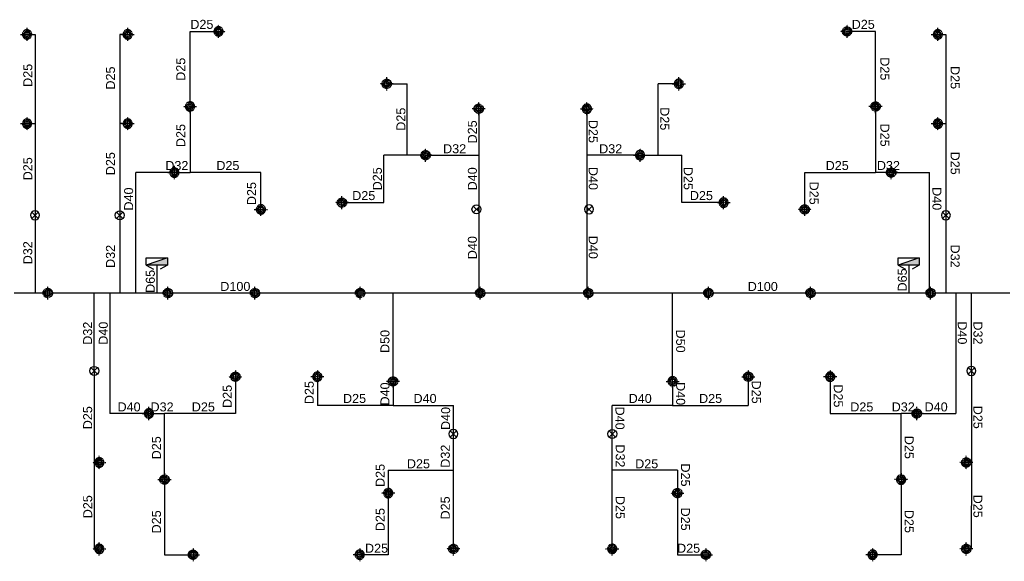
# Model space of a CAD drawing. Header units: millimetres. Extents: x -28974 to 809679, y 113632 to 171595.
# Drawn here: x 24133 to 56922, y 148232 to 166261 of the extents above; entities that cross this region are included whole.
import ezdxf

# ---------------------------------------------------------------- set-up
doc = ezdxf.new("R2010")
doc.units = ezdxf.units.MM
doc.header["$MEASUREMENT"] = 0
doc.linetypes.add('DAU PHUN TANG PODIUM$0$PHANTOM', pattern=[2.5, 1.25, -0.25, 0.25, -0.25, 0.25, -0.25])
for name, color, linetype in [('FIRE', 8, 'Continuous'), ('lhp - pipe 100', 100, 'Continuous'), ('lhp - pipe 25', 25, 'Continuous'), ('lhp - pipe 32', 32, 'Continuous'), ('lhp - pipe 40', 40, 'Continuous'), ('lhp - pipe 50', 50, 'Continuous'), ('lhp - pipe 65', 65, 'Continuous'), ('lhp-text', 142, 'Continuous'), ('sprinkller quay xuong', 2, 'Continuous'), ('TEXT', 142, 'Continuous'), ('X - Tower E1&E2- Core$0$lhp-fire equipment', 11, 'Continuous')]:
    doc.layers.add(name, color=color, linetype=linetype)
doc.layers.add('Sprinkler head 21-04', color=60, linetype='Continuous', lineweight=20)
doc.layers.add('X - Tower E1&E2- Core$0$A-Wall', color=7, linetype='Continuous', lineweight=40)
doc.styles.add('LHP', font='arial.ttf')

# ---------------------------------------------------------------- blocks, each defined once
blk = doc.blocks.new('X - Tower E1&E2- Core$0$Họng đôi')
at = {"layer": 'X - Tower E1&E2- Core$0$lhp-fire equipment'}
h = blk.add_hatch(color=256, dxfattribs=at)
h.dxf.hatch_style = 1
h.paths.add_polyline_path([(-42129, -155529), (-42129, -155279), (-42829, -155529)])
for p, q in [((-42129, -155279), (-42829, -155529)), ((-42829, -155529), (-42592, -155653)), ((-42129, -155529), (-42367, -155653))]:
    blk.add_line(p, q, dxfattribs=at)
blk.add_lwpolyline([(-42829, -155279), (-42129, -155279), (-42129, -155529), (-42829, -155529)], close=True, dxfattribs=at)
blk = doc.blocks.new('sp1')
at = {"layer": 'Sprinkler head 21-04', "linetype": 'DAU PHUN TANG PODIUM$0$PHANTOM', "lineweight": -3, "extrusion": (1.16865e-06, 1.93957e-11, 1)}
for p, q in [((0, -219, 0), (0, 219, 0)), ((219, 0, 0), (-219, 0, 0))]:
    blk.add_line(p, q, dxfattribs=at)
at = {"layer": 'Sprinkler head 21-04', "color": 7, "extrusion": (4.6e-15, -0.004353, 0.999991), "elevation": 0}
for points in [[(-68, 2), (-77, 2)], [(-66, 17), (-75, 19)], [(-61, 31), (-69, 35)], [(-52, 44), (-59, 50)], [(-41, 54), (-47, 62)], [(-28, 62), (-32, 71)], [(-13, 67), (-15, 76)], [(2, 68), (2, 77)], [(17, 66), (19, 75)], [(31, 61), (35, 69)], [(44, 52), (50, 59)], [(54, 41), (62, 47)], [(62, 28), (71, 32)], [(67, 13), (76, 15)], [(-67, -13), (-76, -15)], [(-62, -28), (-71, -32)], [(-54, -41), (-62, -47)], [(-44, -52), (-50, -59)], [(-31, -61), (-35, -69)], [(-17, -66), (-19, -75)], [(-2, -68), (-2, -77)], [(13, -67), (15, -76)], [(28, -62), (32, -71)], [(41, -54), (47, -62)], [(52, -44), (59, -50)], [(61, -31), (69, -35)], [(66, -17), (75, -19)], [(68, -2), (77, -2)]]:
    blk.add_lwpolyline(points, dxfattribs=at)
at = {"layer": 'Sprinkler head 21-04', "linetype": 'DAU PHUN TANG PODIUM$0$PHANTOM', "lineweight": -3, "extrusion": (4.6e-15, -0.004353, 0.999991)}
for radius in [155, 113]:
    blk.add_circle((0, 0), radius, dxfattribs=at)
at = {"layer": 'Sprinkler head 21-04', "extrusion": (4.6e-15, -0.004353, 0.999991)}
blk.add_circle((0, 0), 77.5, dxfattribs=at)
at = {"layer": 'Sprinkler head 21-04', "color": 8, "extrusion": (4.6e-15, -0.004353, 0.999991)}
blk.add_circle((0, 0), 68.2, dxfattribs=at)
blk = doc.blocks.new('sp2')
at = {"layer": 'sprinkller quay xuong'}
for p, q in [((-106, 106), (106, -106)), ((-106, -106), (106, 106))]:
    blk.add_line(p, q, dxfattribs=at)
blk.add_circle((0, 0), 150, dxfattribs=at)

msp = doc.modelspace()

# ---------------------------------------------------------------- linework, layer by layer
at = {"layer": 'lhp - pipe 100', "elevation": 0}
msp.add_lwpolyline([(71410, 156364), (104354, 156364), (104354, 157162), (-24176, 157162), (-24176, 156364)], dxfattribs=at)
at = {"layer": 'lhp - pipe 25', "elevation": 0}
for points in [[(24379, 165771), (24644, 165771), (24644, 159751)], [(27730, 165771), (27465, 165771), (27465, 159751)], [(29805, 163371), (29805, 165871), (30755, 165871)], [(52635, 163371), (52635, 165871), (51685, 165871)], [(54710, 165771), (54975, 165771), (54975, 159751)], [(36355, 164126), (37040, 164126)], [(37040, 161752), (37040, 164126)], [(46085, 164126), (45400, 164126)], [(45400, 161752), (45400, 164126)], [(29805, 163371), (29805, 161172)], [(39420, 163297), (39420, 161752)], [(43020, 163297), (43020, 161752)], [(52635, 163371), (52635, 161172)], [(24379, 162801), (24644, 162801)], [(27730, 162801), (27465, 162801)], [(54710, 162801), (54975, 162801)], [(34865, 160171), (36257, 160171), (36257, 161752)], [(37649, 161752), (36257, 161752)], [(44791, 161752), (46183, 161752)], [(47575, 160171), (46183, 160171), (46183, 161752)], [(32165, 159946), (32165, 161172), (29805, 161172)], [(50275, 159946), (50275, 161172), (52635, 161172)], [(39345, 159951), (39420, 159951)], [(43095, 159951), (43020, 159951)], [(26615, 154572), (26616, 151522)], [(55825, 154572), (55824, 151522)], [(31315, 154377), (31315, 153152), (28955, 153152)], [(34045, 154377), (34045, 153418)], [(48395, 154377), (48395, 153418)], [(51125, 154377), (51125, 153152), (53485, 153152)], [(28955, 150952), (28955, 153152)], [(53485, 150952), (53485, 153152)], [(26616, 151522), (26617, 148646)], [(55824, 151522), (55823, 148646)], [(36405, 151263), (36405, 148452), (35455, 148452)], [(38576, 148646), (38576, 151263)], [(43864, 148646), (43864, 151263)], [(46035, 151263), (46035, 148452), (46985, 148452)], [(28955, 150952), (28955, 148452), (29905, 148452)], [(53485, 150952), (53485, 148452), (52535, 148452)]]:
    msp.add_lwpolyline(points, dxfattribs=at)
at = {"layer": 'lhp - pipe 25'}
for points in [[(36565, 153418), (34045, 153418)], [(45875, 153418), (48395, 153418)], [(36405, 151263), (38576, 151263)], [(46035, 151263), (43864, 151263)]]:
    msp.add_lwpolyline(points, dxfattribs=at)
at = {"layer": 'lhp - pipe 32', "elevation": 0}
for points in [[(37649, 161752), (39420, 161752)], [(44791, 161752), (43020, 161752)], [(29285, 161172), (29805, 161172)], [(53155, 161172), (52635, 161172)], [(24644, 159751), (24644, 157162)], [(27465, 159751), (27465, 157162)], [(54975, 159751), (54975, 157162)], [(26615, 154572), (26615, 157162)], [(55825, 154572), (55825, 157162)], [(28435, 153152), (28955, 153152)], [(54005, 153152), (53485, 153152)]]:
    msp.add_lwpolyline(points, dxfattribs=at)
at = {"layer": 'lhp - pipe 32'}
for points in [[(38576, 151263), (38576, 152472)], [(43865, 151263), (43865, 152472)]]:
    msp.add_lwpolyline(points, dxfattribs=at)
at = {"layer": 'lhp - pipe 40', "elevation": 0}
for points in [[(39420, 161752), (39420, 159951)], [(43020, 161752), (43020, 159951)], [(29285, 161172), (28004, 161172)], [(28004, 157162), (28004, 161172)], [(53155, 161172), (54436, 161172)], [(54436, 157162), (54436, 161172)], [(39420, 159951), (39420, 157162)], [(43020, 159951), (43020, 157162)], [(27136, 157162), (27136, 153152)], [(55304, 157162), (55304, 153152)], [(36565, 154222), (36565, 153418)], [(45875, 154222), (45875, 153418)], [(28435, 153152), (27136, 153152)], [(38576, 152472), (38576, 153418)], [(43864, 152472), (43864, 153418)], [(54005, 153152), (55304, 153152)]]:
    msp.add_lwpolyline(points, dxfattribs=at)
at = {"layer": 'lhp - pipe 40'}
for points in [[(36565, 153418), (38576, 153418)], [(45875, 153418), (43864, 153418)]]:
    msp.add_lwpolyline(points, dxfattribs=at)
at = {"layer": 'lhp - pipe 50', "ltscale": 5, "elevation": 0}
for points in [[(36565, 154222), (36565, 157162)], [(45875, 154222), (45875, 157162)]]:
    msp.add_lwpolyline(points, dxfattribs=at)
at = {"layer": 'lhp - pipe 65', "linetype": 'ByBlock', "ltscale": 5}
msp.add_line((28700, 158087, 0), (28700, 157162, 0), dxfattribs=at)
at = {"layer": 'lhp - pipe 65', "ltscale": 5, "elevation": 0}
msp.add_lwpolyline([(53740, 158087), (53740, 157162)], dxfattribs=at)

# ---------------------------------------------------------------- block references
at = {"layer": 'FIRE'}
for p, rotation in [((39345, 159951, 0), 180), ((27465, 159751, 0), 180), ((26615, 154572, 0), 180.0008129548781), ((43864, 152472, 0), 180.0008129548781)]:
    msp.add_blockref('sp2', p, dxfattribs=dict(at, rotation=rotation))
at = {"layer": 'FIRE', "xscale": -1}
for p, rotation in [((43095, 159951, 0), 180), ((24645, 159752, 0), 180), ((54975, 159751, 0), 180), ((55825, 154572, 0), 179.9991870451219), ((38576, 152472, 0), 179.9991870451219)]:
    msp.add_blockref('sp2', p, dxfattribs=dict(at, rotation=rotation))
at = {"layer": 'TEXT', "xscale": -1}
for p, rotation in [((24379, 165771, 0), 0.0214954200145101), ((27730, 165771, 0), 0.0214954200145101), ((30755, 165871, 0), 0.0214954200145101), ((54710, 165771, 0), 0.0214954200145101), ((46085, 164126, 0), 0.0214954200145101), ((29805, 163371, 0), 0.0214954200145101), ((43020, 163297, 0), 0.0214954200145101), ((24379, 162801, 0), 0.0214954200145101), ((27730, 162801, 0), 0.0214954200145101), ((54710, 162801, 0), 0.0214954200145101), ((44791, 161752, 0), 0.0214954200145101), ((29285, 161172, 0), 0.0214954200145101), ((47575, 160171, 0), 0.0214954200145101), ((32165, 159946, 0), 0.0214954200145101), ((34045, 154377, 0), 180.0214954200145), ((45875, 154222, 0), 0.02230837489256565), ((51125, 154377, 0), 180.0214954200145), ((28435, 153152, 0), 0.02230837489256565), ((26784, 151522, 0), 0.02230837489256565), ((53485, 150952, 0), 180.0214954200145), ((36405, 150502, 0), 180.0214954200145), ((26784, 148646, 0), 0.02230837489256565), ((43864, 148646, 0), 0.02230837489256565), ((35455, 148452, 0), 180.0214954200145), ((52535, 148452, 0), 180.0214954200145)]:
    msp.add_blockref('sp1', p, dxfattribs=dict(at, rotation=rotation))
at = {"layer": 'TEXT'}
for p, rotation in [((51685, 165871, 0), 359.9785045799855), ((36355, 164126, 0), 359.9785045799855), ((39420, 163297, 0), 359.9785045799854), ((52635, 163371, 0), 359.9785045799855), ((37649, 161752, 0), 359.9785045799854), ((53155, 161172, 0), 359.9785045799855), ((34865, 160171, 0), 359.9785045799855), ((50275, 159946, 0), 359.9785045799855), ((25068, 157162, 0), 359.9785045799855), ((29068, 157162, 0), 359.9785045799855), ((31968, 157162, 0), 359.9785045799855), ((35468, 157162, 0), 359.9785045799855), ((39468, 157162, 0), 359.9785045799855), ((43068, 157162, 0), 359.9785045799855), ((47068, 157162, 0), 359.9785045799855), ((50468, 157162, 0), 359.9785045799855), ((54468, 157162, 0), 359.9785045799855), ((31315, 154377, 0), 179.9785045799855), ((36565, 154222, 0), 359.9776916251075), ((48395, 154377, 0), 179.9785045799855), ((54006, 153152, 0), 359.9776916251075), ((55656, 151522, 0), 359.9776916251075), ((28955, 150952, 0), 179.9785045799855), ((46035, 150502, 0), 179.9785045799855), ((38576, 148646, 0), 359.9776916251075), ((55656, 148646, 0), 359.9776916251075), ((29905, 148452, 0), 179.9785045799855), ((46985, 148452, 0), 179.9785045799855)]:
    msp.add_blockref('sp1', p, dxfattribs=dict(at, rotation=rotation))
at = {"layer": 'X - Tower E1&E2- Core$0$A-Wall'}
for p in [(71179, 313615, 0), (96219, 313615, 0)]:
    msp.add_blockref('X - Tower E1&E2- Core$0$Họng đôi', p, dxfattribs=at)

# ---------------------------------------------------------------- texts
at = {"layer": 'lhp-text', "color": 142, "style": 'LHP'}
for s, rotation, p in [('D25', 0.0008, (29815, 165956, 0)), ('D25', 359.9992, (51840, 165956, 0)), ('D25', 90.0008, (29645, 164226, 0)), ('D25', 269.9992, (52795, 165010, 0)), ('D25', 90.0008, (24551, 164024, 0)), ('D25', 90.0008, (27305, 163934, 0)), ('D25', 269.9992, (55135, 164719, 0)), ('D25', 90.0008, (36977, 162564, 0)), ('D25', 269.9992, (45463, 163348, 0)), ('D25', 90.0008, (29645, 162020, 0)), ('D25', 90.0008, (39357, 162142, 0)), ('D25', 269.9992, (43083, 162927, 0)), ('D25', 269.9992, (52795, 162804, 0)), ('D32', 0.0008, (38232, 161815, 0)), ('D32', 359.9992, (43429, 161815, 0)), ('D25', 90.0008, (24551, 160914, 0)), ('D25', 90.0008, (27305, 161084, 0)), ('D25', 269.9992, (55135, 161869, 0)), ('D32', 0.0008, (28982, 161257, 0)), ('D25', 0.0008, (30682, 161257, 0)), ('D25', 90.0008, (36193, 160580, 0)), ('D40', 90.0008, (39357, 160580, 0)), ('D40', 269.9992, (43083, 161361, 0)), ('D25', 269.9992, (46247, 161364, 0)), ('D25', 359.9992, (50973, 161257, 0)), ('D32', 359.9992, (52679, 161257, 0)), ('D25', 90.0008, (32005, 160088, 0)), ('D25', 269.9992, (50435, 160872, 0)), ('D40', 90.0008, (27911, 159907, 0)), ('D25', 0.0008, (35206, 160257, 0)), ('D25', 359.9992, (46450, 160257, 0)), ('D40', 269.9992, (54529, 160688, 0)), ('D40', 90.0008, (39357, 158288, 0)), ('D40', 269.9992, (43083, 159069, 0)), ('D32', 90.0008, (24551, 158119, 0)), ('D32', 90.0008, (27305, 157997, 0)), ('D32', 269.9992, (55135, 158776, 0)), ('D65 ', 90, (28632, 157166, 0)), ('D65 ', 90, (53675, 157213, 0)), ('D100', 359.9986, (30813, 157232, 0)), ('D100', 0.0014, (48377, 157231, 0)), ('D32', 90.0008, (26545, 155440, 0)), ('D40', 90.0008, (27066, 155440, 0)), ('D40', 269.9992, (55374, 156221, 0)), ('D32', 269.9992, (55895, 156219, 0)), ('D50', 90.0008, (36446, 155166, 0)), ('D50', 269.9992, (45994, 155947, 0)), ('D25', 90.0008, (33926, 153464, 0)), ('D40', 90.0008, (36446, 153417, 0)), ('D40', 269.9992, (45994, 154198, 0)), ('D25', 269.9992, (48514, 154248, 0)), ('D25', 90.0008, (31196, 153338, 0)), ('D25', 0.0008, (34899, 153503, 0)), ('D40', 0.0008, (37247, 153503, 0)), ('D40', 359.9992, (44412, 153503, 0)), ('D25', 359.9992, (46757, 153503, 0)), ('D25', 269.9992, (51244, 154123, 0)), ('D40', 0.0008, (27391, 153222, 0)), ('D32', 0.0008, (28489, 153222, 0)), ('D25', 0.0008, (29864, 153222, 0)), ('D25', 359.9992, (51792, 153222, 0)), ('D32', 359.9992, (53172, 153222, 0)), ('D40', 359.9992, (54268, 153222, 0)), ('D25', 90.0008, (26546, 152628, 0)), ('D40', 90.0008, (38467, 152602, 0)), ('D40', 269.9992, (43973, 153383, 0)), ('D25', 269.9992, (55894, 153412, 0)), ('D25', 90.0008, (28836, 151626, 0)), ('D25', 269.9992, (53604, 152410, 0)), ('D32', 90.0008, (38457, 151347, 0)), ('D32', 269.9992, (43983, 152126, 0)), ('D25', 0.0008, (37027, 151329, 0)), ('D25', 359.9992, (44628, 151329, 0)), ('D25', 90.0008, (36286, 150706, 0)), ('D25', 269.9992, (46154, 151490, 0)), ('D25', 90.0008, (26547, 149665, 0)), ('D25', 90.0008, (38457, 149625, 0)), ('D25', 269.9992, (43983, 150410, 0)), ('D25', 269.9992, (55893, 150450, 0)), ('D25', 90.0008, (28836, 149160, 0)), ('D25', 90.0008, (36286, 149236, 0)), ('D25', 269.9992, (46154, 150021, 0)), ('D25', 269.9992, (53604, 149945, 0)), ('D25', 0.0008, (35632, 148517, 0)), ('D25', 359.9992, (46024, 148517, 0))]:
    msp.add_text(s, height=300, rotation=rotation, dxfattribs=at).set_placement(p)

doc.saveas('drawing.dxf')
